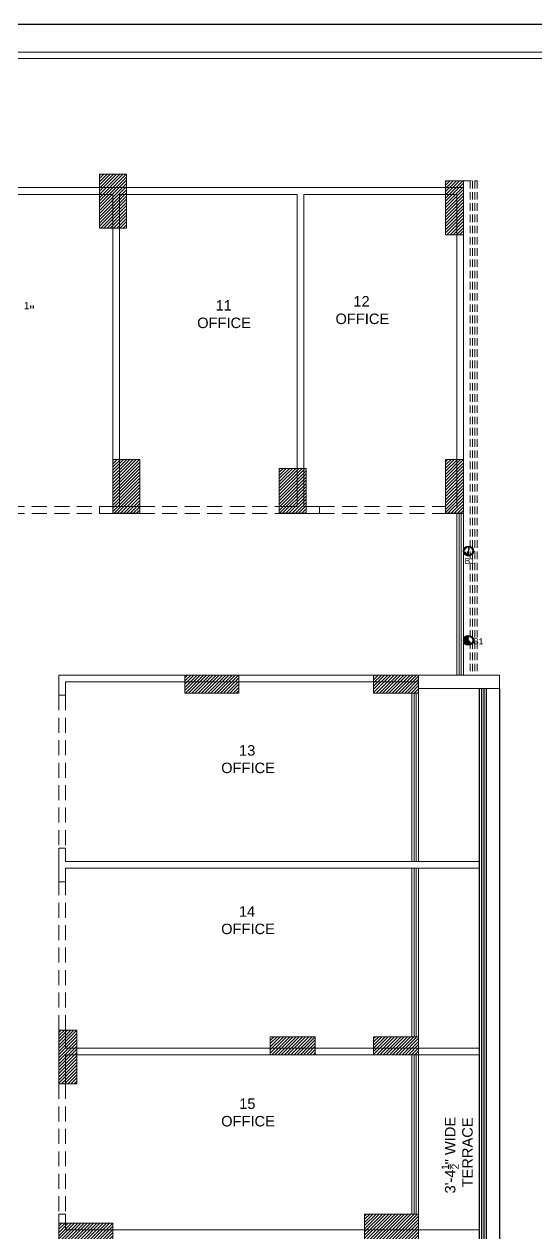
# Model space of a CAD drawing. Header units: inches. Extents: x 1807 to 67852, y 1160 to 20242.
# Drawn here: x 14908 to 15250, y 9032 to 9839 of the extents above; entities that cross this region are included whole.
import ezdxf

# ---------------------------------------------------------------- set-up
doc = ezdxf.new("R2010")
doc.units = ezdxf.units.IN
doc.header["$MEASUREMENT"] = 0
doc.linetypes.add('DASHED', pattern=[0.75, 0.5, -0.25])
for name, color, linetype, lineweight in [('02WINDOW & DOTTED', 8, 'Continuous', 20), ('4 upvc pip', 5, 'Continuous', 30), ('4 upvc pip hatch', 6, 'Continuous', 5), ('4. UPCV', 6, 'Continuous', 30), ('A-HATCH', 252, 'Continuous', 13), ('column_01', 7, 'Continuous', 18), ('HATCH', 8, 'Continuous', 0), ('RAILING', 8, 'Continuous', 25), ('SHOP TEXT', 7, 'Continuous', 15), ('wall', 7, 'Continuous', 20)]:
    doc.layers.add(name, color=color, linetype=linetype, lineweight=lineweight)
doc.styles.add('Krupalu 1', font='arial.ttf')
pattern_1 = [(45, (0, -2407.892), (-1.0606601718, 1.0606601718), [])]

# ---------------------------------------------------------------- blocks, each defined once
blk = doc.blocks.new('rtytrut')
at = {"layer": 'HATCH'}
h = blk.add_hatch(dxfattribs=at)
h.set_pattern_fill('ANSI31', color=256, scale=12, style=0)
h.set_pattern_definition(pattern_1)
h.paths.add_polyline_path([(135808.18, -629839.89), (135808.18, -629875.89), (135826.18, -629875.89), (135826.18, -629839.89)])
h = blk.add_hatch(dxfattribs=at)
h.set_pattern_fill('ANSI31', color=256, scale=12, style=0)
h.set_pattern_definition(pattern_1)
h.paths.add_polyline_path([(136039.18, -629844.39), (136039.18, -629880.39), (136051.18, -629880.39), (136051.18, -629844.39)])
h = blk.add_hatch(dxfattribs=at)
h.set_pattern_fill('ANSI31', color=256, scale=12, style=0)
h.set_pattern_definition(pattern_1)
h.paths.add_polyline_path([(135835.18, -630066.39), (135835.18, -630030.39), (135817.18, -630030.39), (135817.18, -630066.39)])
h = blk.add_hatch(dxfattribs=at)
h.set_pattern_fill('ANSI31', color=256, scale=12, style=0)
h.set_pattern_definition(pattern_1)
h.paths.add_polyline_path([(136039.18, -630066.39), (136039.18, -630030.39), (136051.18, -630030.39), (136051.18, -630066.39)])
h = blk.add_hatch(dxfattribs=at)
h.set_pattern_fill('ANSI31', color=256, scale=12, style=0)
h.set_pattern_definition(pattern_1)
h.paths.add_polyline_path([(135928.18, -630066.39), (135928.18, -630036.39), (135946.18, -630036.39), (135946.18, -630066.39)])
h = blk.add_hatch(dxfattribs=at)
h.set_pattern_fill('ANSI31', color=256, scale=12, style=0)
h.set_pattern_definition(pattern_1)
h.paths.add_polyline_path([(135865.18, -630186.39), (135901.18, -630186.39), (135901.18, -630174.39), (135865.18, -630174.39)])
h = blk.add_hatch(dxfattribs=at)
h.set_pattern_fill('ANSI31', color=256, scale=12, style=0)
h.set_pattern_definition(pattern_1)
h.paths.add_polyline_path([(136021.18, -630186.39), (135991.18, -630186.39), (135991.18, -630174.39), (136021.18, -630174.39)])
h = blk.add_hatch(dxfattribs=at)
h.set_pattern_fill('ANSI31', color=256, scale=12, style=0)
h.set_pattern_definition(pattern_1)
h.paths.add_polyline_path([(135793.18, -630411.39), (135793.18, -630447.39), (135781.18, -630447.39), (135781.18, -630411.39)])
h = blk.add_hatch(dxfattribs=at)
h.set_pattern_fill('ANSI31', color=256, scale=12, style=0)
h.set_pattern_definition(pattern_1)
h.paths.add_polyline_path([(135922.18, -630415.89), (135952.18, -630415.89), (135952.18, -630427.89), (135922.18, -630427.89)])
h = blk.add_hatch(dxfattribs=at)
h.set_pattern_fill('ANSI31', color=256, scale=12, style=0)
h.set_pattern_definition(pattern_1)
h.paths.add_polyline_path([(136021.18, -630415.89), (135991.18, -630415.89), (135991.18, -630427.89), (136021.18, -630427.89)])
h = blk.add_hatch(dxfattribs=at)
h.set_pattern_fill('ANSI31', color=256, scale=12, style=0)
h.set_pattern_definition(pattern_1)
h.paths.add_polyline_path([(136021.18, -630534.39), (135985.18, -630534.39), (135985.18, -630552.39), (136021.18, -630552.39)])
h = blk.add_hatch(dxfattribs=at)
h.set_pattern_fill('ANSI31', color=256, scale=12, style=0)
h.set_pattern_definition(pattern_1)
h.paths.add_polyline_path([(135781.18, -630540.39), (135817.18, -630540.39), (135817.18, -630552.39), (135781.18, -630552.39)])
at = {"layer": 'column_01'}
for points in [[(135808.18, -629839.89), (135808.18, -629875.89), (135826.18, -629875.89), (135826.18, -629839.89)], [(136039.18, -629844.39), (136039.18, -629880.39), (136051.18, -629880.39), (136051.18, -629844.39)], [(135835.18, -630066.39), (135835.18, -630030.39), (135817.18, -630030.39), (135817.18, -630066.39)], [(136039.18, -630066.39), (136039.18, -630030.39), (136051.18, -630030.39), (136051.18, -630066.39)], [(135928.18, -630066.39), (135928.18, -630036.39), (135946.18, -630036.39), (135946.18, -630066.39)], [(135865.18, -630186.39), (135901.18, -630186.39), (135901.18, -630174.39), (135865.18, -630174.39)], [(136021.18, -630186.39), (135991.18, -630186.39), (135991.18, -630174.39), (136021.18, -630174.39)], [(135793.18, -630411.39), (135793.18, -630447.39), (135781.18, -630447.39), (135781.18, -630411.39)], [(135922.18, -630415.89), (135952.18, -630415.89), (135952.18, -630427.89), (135922.18, -630427.89)], [(136021.18, -630415.89), (135991.18, -630415.89), (135991.18, -630427.89), (136021.18, -630427.89)], [(136021.18, -630534.39), (135985.18, -630534.39), (135985.18, -630552.39), (136021.18, -630552.39)], [(135781.18, -630540.39), (135817.18, -630540.39), (135817.18, -630552.39), (135781.18, -630552.39)]]:
    blk.add_lwpolyline(points, close=True, dxfattribs=at)

msp = doc.modelspace()

# ---------------------------------------------------------------- hatches: boundary and pattern name
at = {"layer": '4 upvc pip hatch', "ltscale": 10}
h = msp.add_hatch(dxfattribs=at)
h.set_pattern_fill('ANSI31', color=256, scale=3, angle=180, style=0)
h.set_pattern_definition([(135, (78889.45774, -131239.00237), (0.2651650429, 0.2651650429), [])])
edge = h.paths.add_edge_path()
edge.add_spline(control_points=[(15205.07, 9483.97), (15204.66, 9484.53), (15203.63, 9485.92), (15205.9, 9487.98), (15204.91, 9489.37), (15204.51, 9489.94)], knot_values=[0, 0, 0, 0, 1.259254, 3.09623, 4.348223, 4.348223, 4.348223, 4.348223], degree=3, periodic=0)
edge.add_arc((15204.86, 9486.96), 3, 180, 276.73796, ccw=False)
edge.add_arc((15204.86, 9486.96), 3, 94.06339, 180, ccw=False)
h = msp.add_hatch(dxfattribs=at)
h.set_pattern_fill('ANSI31', color=256, scale=3, angle=180, style=0)
h.set_pattern_definition([(225, (78889.45774, 150153.3406), (0.2651650429, -0.2651650429), [])])
edge = h.paths.add_edge_path()
edge.add_spline(control_points=[(15205.07, 9430.37), (15204.66, 9429.81), (15203.63, 9428.42), (15205.9, 9426.36), (15204.91, 9424.97), (15204.51, 9424.4)], knot_values=[0, 0, 0, 0, 1.259254, 3.09623, 4.348223, 4.348223, 4.348223, 4.348223], degree=3, periodic=0)
edge.add_arc((15204.86, 9427.38), 3, 83.26204, 180)
edge.add_arc((15204.86, 9427.38), 3, 180, 265.93661)

# ---------------------------------------------------------------- linework, layer by layer
at = {"layer": '02WINDOW & DOTTED', "linetype": 'DASHED', "ltscale": 10}
for p, q in [((15201.57, 9734.18), (15210.56, 9734.18)), ((15201.57, 9734.18), (15210.56, 9734.18)), ((15201.57, 9734.18), (15210.56, 9734.18)), ((15201.57, 9734.18), (15210.56, 9734.18)), ((15206.06, 9734.18), (15206.06, 9404.17)), ((15206.06, 9734.18), (15206.06, 9404.17)), ((15206.06, 9734.18), (15206.06, 9404.17)), ((15206.06, 9734.18), (15206.06, 9404.17)), ((15207.56, 9734.18), (15207.56, 9404.17)), ((15207.56, 9734.18), (15207.56, 9404.17)), ((15207.56, 9734.18), (15207.56, 9404.17)), ((15207.56, 9734.18), (15207.56, 9404.17)), ((15209.06, 9734.18), (15209.06, 9404.17)), ((15209.06, 9734.18), (15209.06, 9404.17)), ((15209.06, 9734.18), (15209.06, 9404.17)), ((15209.06, 9734.18), (15209.06, 9404.17)), ((15210.56, 9734.18), (15210.56, 9404.17)), ((15210.56, 9734.18), (15210.56, 9404.17)), ((15210.56, 9734.18), (15210.56, 9404.17)), ((15210.56, 9734.18), (15210.56, 9404.17))]:
    msp.add_line(p, q, dxfattribs=at)
at = {"layer": '02WINDOW & DOTTED', "linetype": 'DASHED', "ltscale": 20}
for p, q in [((14808.56, 9516.67), (14958.56, 9516.67)), ((14808.56, 9516.67), (14958.56, 9516.67)), ((14808.56, 9516.67), (14958.56, 9516.67)), ((14808.56, 9516.67), (14958.56, 9516.67)), ((14985.56, 9516.67), (15078.56, 9516.67)), ((14985.56, 9516.67), (15078.56, 9516.67)), ((14985.56, 9516.67), (15078.56, 9516.67)), ((14985.56, 9516.67), (15078.56, 9516.67)), ((15105.56, 9516.67), (15189.56, 9516.67)), ((15105.56, 9516.67), (15189.56, 9516.67)), ((15105.56, 9516.67), (15189.56, 9516.67)), ((15105.56, 9516.67), (15189.56, 9516.67)), ((14808.56, 9512.17), (14958.56, 9512.17)), ((14808.56, 9512.17), (14958.56, 9512.17)), ((14808.56, 9512.17), (14958.56, 9512.17)), ((14808.56, 9512.17), (14958.56, 9512.17)), ((14985.56, 9512.17), (15078.56, 9512.17)), ((14985.56, 9512.17), (15078.56, 9512.17)), ((14985.56, 9512.17), (15078.56, 9512.17)), ((14985.56, 9512.17), (15078.56, 9512.17)), ((15105.56, 9512.17), (15189.56, 9512.17)), ((15105.56, 9512.17), (15189.56, 9512.17)), ((15105.56, 9512.17), (15189.56, 9512.17)), ((15105.56, 9512.17), (15189.56, 9512.17)), ((14931.56, 9390.67), (14931.56, 9288.67)), ((14931.56, 9390.67), (14931.56, 9288.67)), ((14931.56, 9390.67), (14931.56, 9288.67)), ((14931.56, 9390.67), (14931.56, 9288.67)), ((14936.06, 9390.67), (14936.06, 9288.67)), ((14936.06, 9390.67), (14936.06, 9288.67)), ((14936.06, 9390.67), (14936.06, 9288.67)), ((14936.06, 9390.67), (14936.06, 9288.67)), ((14931.56, 9167.17), (14931.56, 9266.17)), ((14931.56, 9167.17), (14931.56, 9266.17)), ((14931.56, 9167.17), (14931.56, 9266.17)), ((14931.56, 9167.17), (14931.56, 9266.17)), ((14936.06, 9167.17), (14936.06, 9266.17)), ((14936.06, 9167.17), (14936.06, 9266.17)), ((14936.06, 9167.17), (14936.06, 9266.17)), ((14936.06, 9167.17), (14936.06, 9266.17)), ((14931.56, 9131.17), (14931.56, 9044.17)), ((14931.56, 9131.17), (14931.56, 9044.17)), ((14931.56, 9131.17), (14931.56, 9044.17)), ((14931.56, 9131.17), (14931.56, 9044.17)), ((14936.06, 9131.17), (14936.06, 9044.17)), ((14936.06, 9131.17), (14936.06, 9044.17)), ((14936.06, 9131.17), (14936.06, 9044.17)), ((14936.06, 9131.17), (14936.06, 9044.17))]:
    msp.add_line(p, q, dxfattribs=at)
at = {"layer": '02WINDOW & DOTTED', "ltscale": 20}
for p, q in [((15197.06, 9512.17), (15197.06, 9404.17)), ((15197.06, 9512.17), (15197.06, 9404.17)), ((15197.06, 9512.17), (15197.06, 9404.17)), ((15197.06, 9512.17), (15197.06, 9404.17)), ((15198.56, 9512.17), (15198.56, 9404.17)), ((15198.56, 9512.17), (15198.56, 9404.17)), ((15198.56, 9512.17), (15198.56, 9404.17)), ((15198.56, 9512.17), (15198.56, 9404.17)), ((15200.06, 9512.18), (15200.06, 9404.17)), ((15200.06, 9512.18), (15200.06, 9404.17)), ((15200.06, 9512.18), (15200.06, 9404.17)), ((15200.06, 9512.18), (15200.06, 9404.17)), ((15201.56, 9512.18), (15201.56, 9404.17)), ((15201.56, 9512.18), (15201.56, 9404.17)), ((15201.56, 9512.18), (15201.56, 9404.17)), ((15201.56, 9512.18), (15201.56, 9404.17)), ((15167.06, 9392.17), (15167.06, 9279.67)), ((15167.06, 9392.17), (15167.06, 9279.67)), ((15167.06, 9392.17), (15167.06, 9279.67)), ((15167.06, 9392.17), (15167.06, 9279.67)), ((15168.56, 9392.17), (15168.56, 9279.67)), ((15168.56, 9392.17), (15168.56, 9279.67)), ((15168.56, 9392.17), (15168.56, 9279.67)), ((15168.56, 9392.17), (15168.56, 9279.67)), ((15170.06, 9392.17), (15170.06, 9279.67)), ((15170.06, 9392.17), (15170.06, 9279.67)), ((15170.06, 9392.17), (15170.06, 9279.67)), ((15170.06, 9392.17), (15170.06, 9279.67)), ((15171.56, 9392.17), (15171.56, 9279.67)), ((15171.56, 9392.17), (15171.56, 9279.67)), ((15171.56, 9392.17), (15171.56, 9279.67)), ((15171.56, 9392.17), (15171.56, 9279.67)), ((15167.06, 9275.17), (15167.06, 9162.67)), ((15167.06, 9275.17), (15167.06, 9162.67)), ((15167.06, 9275.17), (15167.06, 9162.67)), ((15167.06, 9275.17), (15167.06, 9162.67)), ((15168.56, 9275.17), (15168.56, 9162.67)), ((15168.56, 9275.17), (15168.56, 9162.67)), ((15168.56, 9275.17), (15168.56, 9162.67)), ((15168.56, 9275.17), (15168.56, 9162.67)), ((15170.06, 9275.17), (15170.06, 9162.67)), ((15170.06, 9275.17), (15170.06, 9162.67)), ((15170.06, 9275.17), (15170.06, 9162.67)), ((15170.06, 9275.17), (15170.06, 9162.67)), ((15171.56, 9275.17), (15171.56, 9162.67)), ((15171.56, 9275.17), (15171.56, 9162.67)), ((15171.56, 9275.17), (15171.56, 9162.67)), ((15171.56, 9275.17), (15171.56, 9162.67)), ((15167.06, 9150.67), (15167.06, 9044.17)), ((15167.06, 9150.67), (15167.06, 9044.17)), ((15167.06, 9150.67), (15167.06, 9044.17)), ((15167.06, 9150.67), (15167.06, 9044.17)), ((15168.56, 9150.67), (15168.56, 9044.17)), ((15168.56, 9150.67), (15168.56, 9044.17)), ((15168.56, 9150.67), (15168.56, 9044.17)), ((15168.56, 9150.67), (15168.56, 9044.17)), ((15170.06, 9150.67), (15170.06, 9044.17)), ((15170.06, 9150.67), (15170.06, 9044.17)), ((15170.06, 9150.67), (15170.06, 9044.17)), ((15170.06, 9150.67), (15170.06, 9044.17)), ((15171.56, 9150.67), (15171.56, 9044.17)), ((15171.56, 9150.67), (15171.56, 9044.17)), ((15171.56, 9150.67), (15171.56, 9044.17)), ((15171.56, 9150.67), (15171.56, 9044.17))]:
    msp.add_line(p, q, dxfattribs=at)
at = {"layer": '4 upvc pip'}
msp.add_lwpolyline([(13894.17, 9838.79), (16317.37, 9838.79), (16317.37, 8125.42), (13894.17, 8125.42)], close=True, dxfattribs=at)
at = {"layer": '4. UPCV', "ltscale": 10}
for centre, radius in [((15204.86, 9486.96), 3.3), ((15204.86, 9486.96), 3), ((15204.86, 9427.38), 3.3), ((15204.86, 9427.38), 3)]:
    msp.add_circle(centre, radius, dxfattribs=at)
for points in [[(15205.07, 9483.97), (15204.26, 9485.67), (15205.29, 9488.23), (15204.51, 9489.94)], [(15205.07, 9430.37), (15204.26, 9428.67), (15205.29, 9426.11), (15204.51, 9424.4)]]:
    msp.add_spline(points, degree=3, dxfattribs=at)
at = {"layer": 'A-HATCH'}
for points in [[(16251.63, 9820.03), (13955.84, 9820.03, 0.414214), (13912.94, 9777.12), (13912.94, 8191.17, 0.414214), (13959.92, 8144.18), (16248.57, 8144.18, 0.414214), (16298.61, 8194.22), (16298.61, 9773.04, 0.414214)], [(16251.63, 9815.86), (13955.84, 9815.86, 0.414214), (13917.11, 9777.12), (13917.11, 8191.17, 0.414214), (13959.92, 8148.35), (16248.57, 8148.35, 0.414214), (16294.44, 8194.22), (16294.44, 9773.04, 0.414214)]]:
    msp.add_lwpolyline(points, format="xyb", close=True, dxfattribs=at)
at = {"layer": 'RAILING'}
for p, q in [((15212.06, 9395.17), (15212.06, 8661.67)), ((15212.06, 9395.17), (15212.06, 8661.67)), ((15212.06, 9395.17), (15212.06, 8661.67)), ((15213.56, 9395.17), (15213.56, 8661.67)), ((15213.56, 9395.17), (15213.56, 8661.67)), ((15213.56, 9395.17), (15213.56, 8661.67)), ((15213.56, 9395.17), (15213.56, 8661.67)), ((15215.06, 9395.17), (15215.06, 8661.67)), ((15215.06, 9395.17), (15215.06, 8661.67)), ((15215.06, 9395.17), (15215.06, 8661.67)), ((15215.06, 9395.17), (15215.06, 8661.67)), ((15216.56, 9395.17), (15216.56, 8661.67)), ((15216.56, 9395.17), (15216.56, 8661.67)), ((15216.56, 9395.17), (15216.56, 8661.67)), ((15216.56, 9395.17), (15216.56, 8661.67)), ((15225.56, 9395.17), (15225.56, 8661.67)), ((15225.56, 9395.17), (15225.56, 8661.67)), ((15225.56, 9395.17), (15225.56, 8661.67)), ((15225.56, 9395.17), (15225.56, 8661.67))]:
    msp.add_line(p, q, dxfattribs=at)
at = {"layer": 'SHOP TEXT', "ltscale": 0.1}
msp.add_line((15192.65, 9074.27), (15192.65, 9077.5), dxfattribs=at)
msp.add_line((15192.65, 9074.27), (15192.65, 9077.5), dxfattribs=at)
msp.add_line((15192.65, 9074.27), (15192.65, 9077.5), dxfattribs=at)
msp.add_line((15192.65, 9074.27), (15192.65, 9077.5), dxfattribs=at)
at = {"layer": 'wall'}
for p, q in [((14792.06, 9729.67), (15201.56, 9729.67)), ((14792.06, 9729.67), (15201.56, 9729.67)), ((14792.06, 9729.67), (15201.56, 9729.67)), ((14792.06, 9729.67), (15201.56, 9729.67)), ((14792.06, 9725.17), (14967.56, 9725.17)), ((14792.06, 9725.17), (14967.56, 9725.17)), ((14792.06, 9725.17), (14967.56, 9725.17)), ((14792.06, 9725.17), (14967.56, 9725.17)), ((14967.56, 9516.67), (14967.56, 9725.17)), ((14967.56, 9516.67), (14967.56, 9725.17)), ((14967.56, 9516.67), (14967.56, 9725.17)), ((14967.56, 9516.67), (14967.56, 9725.17)), ((14972.06, 9725.17), (15090.56, 9725.17)), ((14972.06, 9516.67), (14972.06, 9725.17)), ((14972.06, 9725.17), (15090.56, 9725.17)), ((14972.06, 9516.67), (14972.06, 9725.17)), ((14972.06, 9516.67), (14972.06, 9725.17)), ((14972.06, 9725.17), (15090.56, 9725.17)), ((14972.06, 9725.17), (15090.56, 9725.17)), ((14972.06, 9516.67), (14972.06, 9725.17)), ((15090.56, 9516.67), (15090.56, 9725.17)), ((15090.56, 9516.67), (15090.56, 9725.17)), ((15090.56, 9516.67), (15090.56, 9725.17)), ((15090.56, 9516.67), (15090.56, 9725.17)), ((15095.06, 9725.17), (15197.06, 9725.17)), ((15095.06, 9516.67), (15095.06, 9725.17)), ((15095.06, 9725.17), (15197.06, 9725.17)), ((15095.06, 9516.67), (15095.06, 9725.17)), ((15095.06, 9725.17), (15197.06, 9725.17)), ((15095.06, 9725.17), (15197.06, 9725.17)), ((15095.06, 9516.67), (15095.06, 9725.17)), ((15095.06, 9516.67), (15095.06, 9725.17)), ((15197.06, 9725.17), (15197.06, 9516.67)), ((15197.06, 9725.17), (15197.06, 9516.67)), ((15197.06, 9725.17), (15197.06, 9516.67)), ((15197.06, 9725.17), (15197.06, 9516.67)), ((15201.56, 9729.67), (15201.56, 9512.18)), ((15201.56, 9729.67), (15201.56, 9512.18)), ((15201.56, 9729.67), (15201.56, 9512.18)), ((15201.56, 9729.67), (15201.56, 9512.18)), ((14958.56, 9516.67), (14985.56, 9516.67)), ((14958.56, 9512.17), (14958.56, 9516.67)), ((14958.56, 9516.67), (14985.56, 9516.67)), ((14958.56, 9512.17), (14958.56, 9516.67)), ((14958.56, 9516.67), (14985.56, 9516.67)), ((14958.56, 9512.17), (14958.56, 9516.67)), ((14958.56, 9516.67), (14985.56, 9516.67)), ((14958.56, 9512.17), (14958.56, 9516.67)), ((14985.56, 9516.67), (14985.56, 9512.17)), ((14985.56, 9516.67), (14985.56, 9512.17)), ((14985.56, 9516.67), (14985.56, 9512.17)), ((14985.56, 9516.67), (14985.56, 9512.17)), ((15078.56, 9516.67), (15090.56, 9516.67)), ((15078.56, 9516.67), (15090.56, 9516.67)), ((15078.56, 9516.67), (15090.56, 9516.67)), ((15078.56, 9516.67), (15090.56, 9516.67)), ((15095.06, 9516.67), (15105.56, 9516.67)), ((15095.06, 9516.67), (15105.56, 9516.67)), ((15095.06, 9516.67), (15105.56, 9516.67)), ((15095.06, 9516.67), (15105.56, 9516.67)), ((15105.56, 9512.17), (15105.56, 9516.67)), ((15105.56, 9512.17), (15105.56, 9516.67)), ((15105.56, 9512.17), (15105.56, 9516.67)), ((15105.56, 9512.17), (15105.56, 9516.67)), ((14958.56, 9512.17), (14985.56, 9512.17)), ((14958.56, 9512.17), (14985.56, 9512.17)), ((14958.56, 9512.17), (14985.56, 9512.17)), ((14958.56, 9512.17), (14985.56, 9512.17)), ((14967.45, 9512.18), (14971.95, 9512.18)), ((14967.45, 9512.18), (14971.95, 9512.18)), ((14967.45, 9512.18), (14971.95, 9512.18)), ((14967.45, 9512.18), (14971.95, 9512.18)), ((15078.56, 9512.17), (15105.56, 9512.17)), ((15078.56, 9512.17), (15105.56, 9512.17)), ((15078.56, 9512.17), (15105.56, 9512.17)), ((15078.56, 9512.17), (15105.56, 9512.17)), ((15189.56, 9512.17), (15201.56, 9512.17)), ((15189.56, 9512.17), (15201.56, 9512.17)), ((15189.56, 9512.17), (15201.56, 9512.17)), ((15189.56, 9512.17), (15201.56, 9512.17)), ((14931.56, 9404.17), (15225.56, 9404.17)), ((14931.56, 9404.17), (14931.56, 9390.67)), ((14931.56, 9404.17), (15225.56, 9404.17)), ((14931.56, 9404.17), (14931.56, 9390.67)), ((14931.56, 9404.17), (15225.56, 9404.17)), ((14931.56, 9404.17), (15225.56, 9404.17)), ((14931.56, 9404.17), (14931.56, 9390.67)), ((14931.56, 9404.17), (14931.56, 9390.67)), ((15225.56, 9395.17), (15225.56, 9404.17)), ((15225.56, 9395.17), (15225.56, 9404.17)), ((15225.56, 9395.17), (15225.56, 9404.17)), ((15225.56, 9395.17), (15225.56, 9404.17)), ((14936.06, 9399.67), (15171.56, 9399.67)), ((14936.06, 9399.67), (14936.06, 9390.67)), ((14936.06, 9399.67), (15171.56, 9399.67)), ((14936.06, 9399.67), (14936.06, 9390.67)), ((14936.06, 9399.67), (15171.56, 9399.67)), ((14936.06, 9399.67), (15171.56, 9399.67)), ((14936.06, 9399.67), (14936.06, 9390.67)), ((14936.06, 9399.67), (14936.06, 9390.67)), ((15171.56, 9399.67), (15171.56, 9395.17)), ((15171.56, 9399.67), (15171.56, 9395.17)), ((15171.56, 9399.67), (15171.56, 9395.17)), ((15171.56, 9399.67), (15171.56, 9395.17)), ((15171.56, 9395.17), (15225.56, 9395.17)), ((15171.56, 9395.17), (15225.56, 9395.17)), ((15171.56, 9395.17), (15225.56, 9395.17)), ((15171.56, 9395.17), (15225.56, 9395.17)), ((14931.56, 9390.67), (14936.06, 9390.67)), ((14931.56, 9390.67), (14936.06, 9390.67)), ((14931.56, 9390.67), (14936.06, 9390.67)), ((14931.56, 9390.67), (14936.06, 9390.67)), ((14931.56, 9288.67), (14936.06, 9288.67)), ((14931.56, 9288.67), (14931.56, 9266.17)), ((14931.56, 9288.67), (14936.06, 9288.67)), ((14931.56, 9288.67), (14931.56, 9266.17)), ((14931.56, 9288.67), (14931.56, 9266.17)), ((14931.56, 9288.67), (14936.06, 9288.67)), ((14931.56, 9288.67), (14936.06, 9288.67)), ((14931.56, 9288.67), (14931.56, 9266.17)), ((14936.06, 9288.67), (14936.06, 9279.67)), ((14936.06, 9288.67), (14936.06, 9279.67)), ((14936.06, 9288.67), (14936.06, 9279.67)), ((14936.06, 9288.67), (14936.06, 9279.67)), ((14936.06, 9279.67), (15212.06, 9279.67)), ((14936.06, 9279.67), (15212.06, 9279.67)), ((14936.06, 9279.67), (15212.06, 9279.67)), ((14936.06, 9279.67), (15212.06, 9279.67)), ((14936.06, 9275.17), (14936.06, 9266.17)), ((14936.06, 9275.17), (15212.06, 9275.17)), ((14936.06, 9275.17), (15212.06, 9275.17)), ((14936.06, 9275.17), (14936.06, 9266.17)), ((14936.06, 9275.17), (15212.06, 9275.17)), ((14936.06, 9275.17), (15212.06, 9275.17)), ((14936.06, 9275.17), (14936.06, 9266.17)), ((14936.06, 9275.17), (14936.06, 9266.17)), ((14931.56, 9266.17), (14936.06, 9266.17)), ((14931.56, 9266.17), (14936.06, 9266.17)), ((14931.56, 9266.17), (14936.06, 9266.17)), ((14931.56, 9266.17), (14936.06, 9266.17)), ((14931.56, 9167.17), (14931.56, 9131.17)), ((14931.56, 9167.17), (14936.06, 9167.17)), ((14931.56, 9167.17), (14931.56, 9131.17)), ((14931.56, 9167.17), (14936.06, 9167.17)), ((14931.56, 9167.17), (14936.06, 9167.17)), ((14931.56, 9167.17), (14931.56, 9131.17)), ((14931.56, 9167.17), (14931.56, 9131.17)), ((14931.56, 9167.17), (14936.06, 9167.17)), ((14936.06, 9167.17), (14936.06, 9155.17)), ((14936.06, 9167.17), (14936.06, 9155.17)), ((14936.06, 9167.17), (14936.06, 9155.17)), ((14936.06, 9167.17), (14936.06, 9155.17)), ((14936.06, 9155.17), (15212.06, 9155.17)), ((14936.06, 9155.17), (15212.06, 9155.17)), ((14936.06, 9155.17), (15212.06, 9155.17)), ((14936.06, 9155.17), (15212.06, 9155.17)), ((14936.06, 9150.67), (14936.06, 9131.17)), ((14936.06, 9150.67), (15212.06, 9150.67)), ((14936.06, 9150.67), (15212.06, 9150.67)), ((14936.06, 9150.67), (14936.06, 9131.17)), ((14936.06, 9150.67), (15212.06, 9150.67)), ((14936.06, 9150.67), (15212.06, 9150.67)), ((14936.06, 9150.67), (14936.06, 9131.17)), ((14936.06, 9150.67), (14936.06, 9131.17)), ((14931.56, 9131.17), (14936.06, 9131.17)), ((14931.56, 9131.17), (14936.06, 9131.17)), ((14931.56, 9131.17), (14936.06, 9131.17)), ((14931.56, 9131.17), (14936.06, 9131.17)), ((14931.56, 9044.17), (14936.06, 9044.17)), ((14931.56, 9044.17), (14931.56, 9018.67)), ((14931.56, 9044.17), (14936.06, 9044.17)), ((14931.56, 9044.17), (14931.56, 9018.67)), ((14931.56, 9044.17), (14936.06, 9044.17)), ((14931.56, 9044.17), (14931.56, 9018.67)), ((14931.56, 9044.17), (14936.06, 9044.17)), ((14931.56, 9044.17), (14931.56, 9018.67)), ((14936.06, 9044.17), (14936.06, 9033.67)), ((14936.06, 9044.17), (14936.06, 9033.67)), ((14936.06, 9044.17), (14936.06, 9033.67)), ((14936.06, 9044.17), (14936.06, 9033.67)), ((14936.06, 9033.67), (15212.06, 9033.67)), ((14936.06, 9033.67), (15212.06, 9033.67)), ((14936.06, 9033.67), (15212.06, 9033.67)), ((14936.06, 9033.67), (15212.06, 9033.67))]:
    msp.add_line(p, q, dxfattribs=at)

# ---------------------------------------------------------------- block references
at = {"layer": 'column_01'}
msp.add_blockref('rtytrut', (-120849.62, 639578.57), dxfattribs=at)
msp.add_blockref('rtytrut', (-120849.62, 639578.57), dxfattribs=at)
msp.add_blockref('rtytrut', (-120849.62, 639578.57), dxfattribs=at)
msp.add_blockref('rtytrut', (-120849.62, 639578.57), dxfattribs=at)

# ---------------------------------------------------------------- texts
at = {"layer": '4. UPCV', "ltscale": 10, "style": 'Krupalu 1'}
for p in [(15202.31, 9478.4), (15207.94, 9424.77)]:
    msp.add_text('B1', height=4, dxfattribs=at).set_placement(p)
at = {"layer": 'SHOP TEXT', "ltscale": 0.1, "style": 'Krupalu 1'}
for s, height, p in [('1', 4.9, (14908.19, 9648.42)), ('1', 4.9, (14908.19, 9648.42)), ('1', 4.9, (14908.19, 9648.42)), ('1', 4.9, (14908.19, 9648.42)), ('11', 7, (15036.08, 9647.52)), ('11', 7, (15036.08, 9647.52)), ('11', 7, (15036.08, 9647.52)), ('11', 7, (15036.08, 9647.52)), ('12 ', 7, (15128.05, 9650.22)), ('12 ', 7, (15128.05, 9650.22)), ('12 ', 7, (15128.05, 9650.22)), ('12 ', 7, (15128.05, 9650.22)), ('"', 7, (14911.89, 9644.1)), ('"', 7, (14911.89, 9644.1)), ('"', 7, (14911.89, 9644.1)), ('"', 7, (14911.89, 9644.1)), ('OFFICE', 7, (15116.12, 9638.55)), ('OFFICE', 7, (15116.12, 9638.55)), ('OFFICE', 7, (15116.12, 9638.55)), ('OFFICE', 7, (15116.12, 9638.55)), ('OFFICE', 7, (15023.84, 9635.86)), ('OFFICE', 7, (15023.84, 9635.86)), ('OFFICE', 7, (15023.84, 9635.86)), ('OFFICE', 7, (15023.84, 9635.86)), ('13 ', 7, (15051.72, 9350.38)), ('13 ', 7, (15051.72, 9350.38)), ('13 ', 7, (15051.72, 9350.38)), ('13 ', 7, (15051.72, 9350.38)), ('OFFICE', 7, (15039.85, 9338.71)), ('OFFICE', 7, (15039.85, 9338.71)), ('OFFICE', 7, (15039.85, 9338.71)), ('OFFICE', 7, (15039.85, 9338.71)), ('14 ', 7, (15051.64, 9242.86)), ('14 ', 7, (15051.64, 9242.86)), ('14 ', 7, (15051.64, 9242.86)), ('14 ', 7, (15051.64, 9242.86)), ('OFFICE', 7, (15039.85, 9231.19)), ('OFFICE', 7, (15039.85, 9231.19)), ('OFFICE', 7, (15039.85, 9231.19)), ('OFFICE', 7, (15039.85, 9231.19)), ('15 ', 7, (15051.85, 9114.47)), ('15 ', 7, (15051.85, 9114.47)), ('15 ', 7, (15051.85, 9114.47)), ('15 ', 7, (15051.85, 9114.47)), ('OFFICE', 7, (15039.85, 9102.8)), ('OFFICE', 7, (15039.85, 9102.8)), ('OFFICE', 7, (15039.85, 9102.8)), ('OFFICE', 7, (15039.85, 9102.8))]:
    msp.add_text(s, height=height, dxfattribs=at).set_placement(p)
for s, height, p in [('" WIDE ', 7, (15196.15, 9077.5)), ('" WIDE ', 7, (15196.15, 9077.5)), ('" WIDE ', 7, (15196.15, 9077.5)), ('" WIDE ', 7, (15196.15, 9077.5)), ('TERRACE', 7, (15207.66, 9062.11)), ('TERRACE', 7, (15207.66, 9062.11)), ('TERRACE', 7, (15207.66, 9062.11)), ('TERRACE', 7, (15207.66, 9062.11)), ('1', 4.9, (15191.83, 9073.8)), ('1', 4.9, (15191.83, 9073.8)), ('1', 4.9, (15191.83, 9073.8)), ('1', 4.9, (15191.83, 9073.8)), ("3'-4", 7, (15196.15, 9058.05)), ("3'-4", 7, (15196.15, 9058.05)), ("3'-4", 7, (15196.15, 9058.05)), ("3'-4", 7, (15196.15, 9058.05)), ('2', 4.9, (15198.35, 9074.11)), ('2', 4.9, (15198.35, 9074.11)), ('2', 4.9, (15198.35, 9074.11)), ('2', 4.9, (15198.35, 9074.11))]:
    msp.add_text(s, height=height, rotation=90, dxfattribs=at).set_placement(p)

doc.saveas('drawing.dxf')
